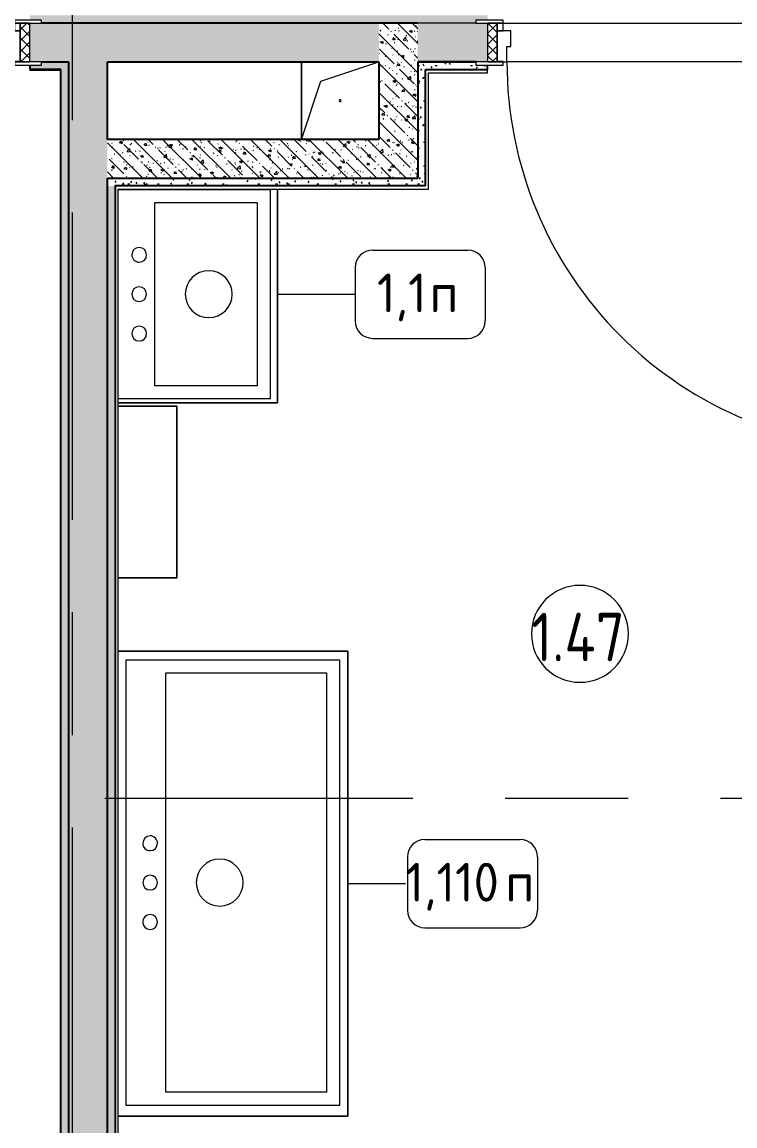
# Model space of a CAD drawing. Header units: millimetres. Extents: x 54725 to 263872, y -8553 to 29614.
# Drawn here: x 80530 to 82368, y 17305 to 20153 of the extents above; entities that cross this region are included whole.
import ezdxf

# ---------------------------------------------------------------- set-up
doc = ezdxf.new("R2010")
doc.units = ezdxf.units.MM
doc.linetypes.add('Осевая', pattern=[1587.5, 317.5, -238.125, 793.75, -238.125])
for name, color, linetype, lineweight in [('A-AREA-IDEN', 7, 'Continuous', 9), ('A-DOOR', 7, 'Continuous', 9), ('A-DOOR-1', 7, 'Continuous', 15), ('A-DOOR-FRAM', 7, 'Continuous', 15), ('A-DOOR-FRAM-1', 7, 'Continuous', 9), ('A-GENM', 7, 'Continuous', 9), ('A-WALL', 7, 'Continuous', 9), ('I-FURN', 7, 'Continuous', 9), ('I-FURN-IDEN', 7, 'Continuous', 9), ('I-WALL', 7, 'Continuous', 9), ('Оси-2', 7, 'Осевая', 9)]:
    doc.layers.add(name, color=color, linetype=linetype, lineweight=lineweight)
for name, color, linetype, lineweight, true_color in [('A-WALL-3', 7, 'Continuous', 25, 0x3c3c3c), ('A-WALL-FNSH-2', 7, 'Continuous', 15, 0x3c3c3c), ('P-SANR-FIXT-1', 7, 'Continuous', 15, 0x4994b4), ('P-SANR-FIXT-2', 7, 'Continuous', 9, 0x4994b4)]:
    doc.layers.add(name, color=color, linetype=linetype, lineweight=lineweight, true_color=true_color)
doc.styles.add('GOST Common_1', font='GOST_Common.ttf', dxfattribs={"width": 0.9, "height": 125})
doc.styles.add('GOST Common_2', font='GOST_Common.ttf', dxfattribs={"height": 100})
pattern_1 = [(135, (0, 0), (-37.717076, -37.717076), [53.34, -8.89, 1.778, -8.89]), (135, (0, 37.694), (-37.717076, -37.717076), []), (50, (0, 0), (63.763904, -5.57885), [6.667, -73.342]), (355, (0, 0), (-12.334876, 66.869514), [5.334, -58.674]), (100.451, (5.314, -0.465), (51.43036, 61.29098), [5.667, -62.332]), (46.184, (0, 17.78), (94.87722, -14.714836), [10.001, -110.014]), (96.636, (7.91, 16.55), (83.09115, 86.59931), [8.5, -93.497]), (351.184, (0, 17.78), (83.09204, 86.59928), [8.001, -88.011]), (21, (8.89, 13.335), (53.064487, -35.792726), [6.667, -73.342]), (326, (8.89, 13.335), (21.63066, 64.46546), [5.334, -58.674]), (71.451, (13.31, 10.35), (74.69646, 28.672367), [5.667, -62.332]), (37.5, (0, 0), (1.080413, 29.594271), [1.676, -56.286, 1.676, -57.887, -58.896]), (37.5, (0, 0), (1.080413, 29.594271), [-117.526, 1.676, -57.22]), (7.5, (0, 0), (23.386368, 35.063507), [1.676, -32.283, 1.676, -54.953, -22.447]), (7.5, (0, 0), (23.386368, 35.063507), [-90.589, 1.676, -20.771]), (327.5, (-19.825, 0), (47.456567, -2.0054684), [1.676, -20.549, 1.676, -67.666, -92.011]), (327.5, (-19.825, 0), (47.456567, -2.0054684), [-91.567, 1.676, -90.335]), (317.5, (-28.715, 0), (51.844948, 8.89904), [1.676, -27.216, 1.676, -44.374, -65.341]), (317.5, (-28.715, 0), (51.844948, 8.89904), [-74.943, 1.676, -63.665])]
pattern_2 = [(0, (0, 0), (60.96, 15.24), [5.029, -40.691, 5.029, -40.691, -243.84]), (0, (0, 0), (60.96, 15.24), [-91.44, 5.029, -86.411, 5.029, -40.691, -106.68]), (0, (0, 0), (60.96, 15.24), [-228.6, 5.029, -25.451, 5.029, -71.171]), (120, (22.86, 7.62), (-43.6782272, 45.1729086), [5.029, -40.691, 5.029, -40.691, -243.84]), (120, (22.86, 7.62), (-43.6782272, 45.1729086), [-91.44, 5.029, -86.411, 5.029, -40.691, -106.68]), (120, (22.86, 7.62), (-43.6782272, 45.1729086), [-228.6, 5.029, -25.451, 5.029, -71.171]), (240, (30.48, 38.1), (-17.2817728, -60.4129086), [5.029, -40.691, 5.029, -40.691, -243.84]), (240, (30.48, 38.1), (-17.2817728, -60.4129086), [-91.44, 5.029, -86.411, 5.029, -40.691, -106.68]), (240, (30.48, 38.1), (-17.2817728, -60.4129086), [-228.6, 5.029, -25.451, 5.029, -71.171])]

# ---------------------------------------------------------------- blocks, each defined once
blk = doc.blocks.new('110_Дверь_СКБ_1Ст_Внутренняя1 - Д-11п 1100x2100h_кладовые _все__ коридор _между помещениями блока столовой__ моечные _все_ 2-32102277-Фрагмент 1_10_ Пищеблок')
at = {"layer": 'A-DOOR'}
h = blk.add_hatch(dxfattribs=at)
h.set_pattern_fill('FP_8', color=256, style=0, pattern_type=2)
h.set_pattern_definition([(135, (1751.41, 114.685), (-14.14214, -14.14214), []), (225, (1751.41, 114.685), (14.14214, -14.14214), [])])
h.paths.add_polyline_path([(562.5, -50), (562.5, 50), (537.5, 50), (537.5, -50)])
at = {"layer": 'A-DOOR-FRAM-1'}
h = blk.add_hatch(dxfattribs=at)
h.set_pattern_fill('FP_9', color=256, style=0, pattern_type=2)
h.set_pattern_definition([(45, (-371.384, 114.685), (-14.1421, 14.1421), []), (135, (-371.384, 114.685), (-14.1421, -14.1421), [])])
h.paths.add_polyline_path([(-512.5, -50), (-512.5, 50), (-537.5, 50), (-537.5, -50)])
at = {"layer": 'A-DOOR'}
blk.add_arc((-487.5, 50), 1000, 360, 90, dxfattribs=at)
at = {"layer": 'A-DOOR-1'}
for p, q in [((-487.5, 1050), (-487.5, 50)), ((-447.5, 1050), (-487.5, 1050)), ((-447.5, 50), (-447.5, 1050)), ((-487.5, 50), (-447.5, 50))]:
    blk.add_line(p, q, dxfattribs=at)
at = {"layer": 'A-DOOR-FRAM'}
for p, q in [((-497.5, 58), (-567.5, 58)), ((-567.5, 58), (-567.5, 50)), ((-497.5, 50), (-497.5, 58)), ((592.5, 58), (522.5, 58)), ((522.5, 58), (522.5, 50)), ((592.5, 50), (592.5, 58)), ((-567.5, 50), (-497.5, 50)), ((-512.5, 50), (-537.5, 50)), ((-537.5, 50), (-537.5, -50)), ((-487.5, 50), (-512.5, 50)), ((-512.5, 50), (-512.5, -30)), ((-512.5, -50), (-512.5, 50)), ((-497.5, 50), (-512.5, 50)), ((-512.5, 50), (-512.5, 49)), ((-512.5, 49), (-497.5, 49)), ((-497.5, 49), (-497.5, 50)), ((-487.5, 10), (-487.5, 50)), ((512.5, 50), (512.5, 10)), ((537.5, 50), (512.5, 50)), ((537.5, 50), (522.5, 50)), ((522.5, 50), (522.5, 49)), ((522.5, 50), (592.5, 50)), ((522.5, 49), (537.5, 49)), ((537.5, -30), (537.5, 50)), ((562.5, 50), (537.5, 50)), ((537.5, 50), (537.5, -50)), ((537.5, 49), (537.5, 50)), ((562.5, -50), (562.5, 50)), ((-477.5, 10), (-487.5, 10)), ((-477.5, -30), (-477.5, 10)), ((512.5, 10), (502.5, 10)), ((502.5, 10), (502.5, -30)), ((-497.5, -50), (-567.5, -50)), ((-567.5, -50), (-567.5, -58)), ((-537.5, -50), (-512.5, -50)), ((-512.5, -30), (-477.5, -30)), ((-497.5, -30), (-512.5, -30)), ((-512.5, -30), (-512.5, -50)), ((-512.5, -50), (-497.5, -50)), ((-497.5, -50), (-497.5, -30)), ((-497.5, -58), (-497.5, -50)), ((502.5, -30), (537.5, -30)), ((537.5, -30), (522.5, -30)), ((522.5, -30), (522.5, -50)), ((522.5, -50), (537.5, -50)), ((592.5, -50), (522.5, -50)), ((522.5, -50), (522.5, -58)), ((537.5, -50), (537.5, -30)), ((537.5, -50), (562.5, -50)), ((592.5, -58), (592.5, -50)), ((-567.5, -58), (-497.5, -58)), ((522.5, -58), (592.5, -58))]:
    blk.add_line(p, q, dxfattribs=at)
blk = doc.blocks.new('GM_Отверстие прямоугольное _в плите_ - Отверстие-V15-Фрагмент 1_10_ Пищеблок')
at = {"layer": 'A-GENM'}
for p, q in [((-100, -100), (-100, 100)), ((-100, 100), (-100, -100)), ((-50, 50), (100, 100)), ((-100, -100), (-50, 50))]:
    blk.add_line(p, q, dxfattribs=at)
for start, end in [(360, 180), (180, 360)]:
    blk.add_arc((0, 0), 2.5, start, end, dxfattribs=at)
blk = doc.blocks.new('Мойка кухонная - Мойка Steel Hammer SH R 5151 GLOWE 2-V22-Фрагмент 1_10_ Пищеблок')
at = {"layer": 'P-SANR-FIXT-2'}
for p, q in [((-270, 400), (270, 400)), ((-270, 8), (-270, 400)), ((270, 400), (270, 8)), ((-236.6, 366.4), (236.1, 366.4)), ((-236.6, 102.3), (-236.6, 366.4)), ((236.1, 366.4), (236.1, 102.3)), ((236.1, 102.3), (-236.6, 102.3))]:
    blk.add_line(p, q, dxfattribs=at)
for centre, radius, start, end in [((0, 241.3), 60.5, 0, 180), ((0, 241.3), 60.5, 180, 0), ((-101.6, 61.9), 19, 90, 180), ((-101.6, 61.9), 19, 180, 270), ((-101.6, 61.9), 19.1, 0, 90), ((-101.6, 61.9), 19, 270, 0), ((0, 61.9), 19, 0, 180), ((0, 61.9), 19, 180, 0), ((101.6, 61.9), 19.1, 0, 180), ((101.6, 61.9), 19.1, 180, 0)]:
    blk.add_arc(centre, radius, start, end, dxfattribs=at)
blk = doc.blocks.new('Мойка кухонная - Мойка Steel Hammer SH R 5151 GLOWE 6-25638841-Фрагмент 1_10_ Пищеблок')
at = {"layer": 'P-SANR-FIXT-2'}
for p, q in [((-575, 550), (575, 550)), ((-575, 0), (-575, 550)), ((575, 550), (575, 0)), ((-541.6, 516.4), (541.1, 516.4)), ((-541.6, 102.3), (-541.6, 516.4)), ((541.1, 516.4), (541.1, 102.3)), ((541.1, 102.3), (-541.6, 102.3)), ((575, 0), (-575, 0))]:
    blk.add_line(p, q, dxfattribs=at)
for centre, radius, start, end in [((0, 241.3), 60.5, 0, 180), ((0, 241.3), 60.5, 180, 0), ((-101.6, 61.9), 19, 90, 180), ((-101.6, 61.9), 19, 180, 270), ((-101.6, 61.9), 19.1, 0, 90), ((-101.6, 61.9), 19, 270, 0), ((0, 61.9), 19, 0, 180), ((0, 61.9), 19, 180, 0), ((101.6, 61.9), 19.1, 0, 180), ((101.6, 61.9), 19.1, 180, 0)]:
    blk.add_arc(centre, radius, start, end, dxfattribs=at)
blk = doc.blocks.new('Марка_Помещения - Номер-25198446-Фрагмент 1_10_ Пищеблок')
at = {"layer": 'A-AREA-IDEN'}
for start, end in [(360, 180), (180, 360)]:
    blk.add_arc((0, 0), 2.5, start, end, dxfattribs=at)
blk = doc.blocks.new('Марка_Мебель - В прямоуг_Balcon_Марка-25523697-Фрагмент 1_10_ Пищеблок')
at = {"layer": 'I-FURN-IDEN'}
for p, q in [((-2.455, 2.278), (2.455, 2.278)), ((-3.355, 1.378), (-3.355, -1.384)), ((3.355, 1.378), (3.355, -1.378)), ((-2.461, -2.278), (2.455, -2.278))]:
    blk.add_line(p, q, dxfattribs=at)
for centre, radius, start, end in [((-2.455, 1.378), 0.9, 90, 180), ((2.455, 1.378), 0.9, 0, 90), ((-2.461, -1.384), 0.893, 180, 270), ((2.455, -1.378), 0.9, 270, 0)]:
    blk.add_arc(centre, radius, start, end, dxfattribs=at)

msp = doc.modelspace()

# ---------------------------------------------------------------- hatches: boundary and pattern name
at = {"layer": 'I-WALL'}
h = msp.add_hatch(dxfattribs=at)
h.set_pattern_fill('FP_35', color=256, style=0, pattern_type=2)
h.set_pattern_definition(pattern_2)
h.paths.add_polyline_path([(86790, 20150), (86790, 20170), (86670, 20170), (86670, 20150)])
h.paths.add_polyline_path([(85570, 20150), (85570, 20170), (84380, 20170), (84380, 20158), (84410, 20158), (84410, 20150), (85452.4, 20150)])
h.paths.add_polyline_path([(83400, 20150), (83400, 20158), (83430, 20158), (83430, 20170), (82830, 20170), (82830, 20158), (82860, 20158), (82860, 20150), (83153.7, 20150)])
h.paths.add_polyline_path([(81550, 20150), (81700, 20150), (81700, 20158), (81730, 20158), (81730, 20170), (80550, 20170), (80550, 20158), (80580, 20158), (80580, 20150), (81429.7, 20150)])
h.paths.add_polyline_path([(78679.8, 20150), (79420, 20150), (79420, 20158), (79450, 20158), (79450, 20170), (78679.8, 20170)])
h = msp.add_hatch(dxfattribs=at)
h.set_pattern_fill('FP_3', color=256, style=0, pattern_type=2)
h.set_pattern_definition(pattern_1)
h.paths.add_polyline_path([(81450, 20050), (81450, 20150), (80550, 20150), (80550, 20050), (81429.7, 20050)])
h.paths.add_polyline_path([(79420, 20050), (79450, 20050), (79450, 20150), (78679.8, 20150), (78679.8, 20050), (79131.1, 20050)])
h = msp.add_hatch(dxfattribs=at)
h.set_pattern_fill('FP_3', color=256, style=0, pattern_type=2)
h.set_pattern_definition(pattern_1)
h.paths.add_polyline_path([(81550, 19750), (81550, 20150), (81450, 20150), (81450, 19750)])
h = msp.add_hatch(dxfattribs=at)
h.set_pattern_fill('FP_3', color=256, style=0, pattern_type=2)
h.set_pattern_definition(pattern_1)
h.paths.add_polyline_path([(84410, 20050), (84480, 20050), (84480, 20150), (84380, 20150), (84380, 20050)])
h.paths.add_polyline_path([(82860, 20050), (83430, 20050), (83430, 20150), (82830, 20150), (82830, 20050)])
h.paths.add_polyline_path([(81700, 20050), (81730, 20050), (81730, 20150), (81550, 20150), (81550, 20050)])
h = msp.add_hatch(dxfattribs=at)
h.set_pattern_fill('FP_35', color=256, style=0, pattern_type=2)
h.set_pattern_definition(pattern_2)
h.paths.add_polyline_path([(80630, 20030), (80630, 20050), (80580, 20050), (80580, 20042), (80550, 20042), (80550, 20030), (80629, 20030)])
h.paths.add_polyline_path([(79420, 20030), (79450, 20030), (79450, 20042), (79420, 20042), (79420, 20050), (78699.8, 20050), (78699.8, 20030), (79131.1, 20030)])
h = msp.add_hatch(dxfattribs=at)
h.set_pattern_fill('FP_35', color=256, style=0, pattern_type=2)
h.set_pattern_definition(pattern_2)
h.paths.add_polyline_path([(80630, 17150), (80650, 17150), (80650, 20050), (80630, 20050), (80630, 17812.4)])
h = msp.add_hatch(dxfattribs=at)
h.set_pattern_fill('FP_3', color=256, style=0, pattern_type=2)
h.set_pattern_definition(pattern_1)
h.paths.add_polyline_path([(80750, 17250), (80750, 20050), (80650, 20050), (80650, 17250)])
h = msp.add_hatch(dxfattribs=at)
h.set_pattern_fill('FP_35', color=256, style=0, pattern_type=2)
h.set_pattern_definition(pattern_2)
h.paths.add_polyline_path([(81570, 19730), (81570, 20050), (81550, 20050), (81550, 19730)])
h = msp.add_hatch(dxfattribs=at)
h.set_pattern_fill('FP_35', color=256, style=0, pattern_type=2)
h.set_pattern_definition(pattern_2)
h.paths.add_polyline_path([(82902, 20030), (82910, 20030), (82910, 20050), (82860, 20050), (82860, 20042), (82830, 20042), (82830, 20030), (82860, 20030)])
h.paths.add_polyline_path([(81730, 20030), (81730, 20042), (81700, 20042), (81700, 20050), (81570, 20050), (81570, 20030), (81700, 20030)])
h = msp.add_hatch(dxfattribs=at)
h.set_pattern_fill('FP_3', color=256, style=0, pattern_type=2)
h.set_pattern_definition(pattern_1)
h.paths.add_polyline_path([(80750, 19750), (81450, 19750), (81450, 19850), (80750, 19850)])
h = msp.add_hatch(dxfattribs=at)
h.set_pattern_fill('FP_35', color=256, style=0, pattern_type=2)
h.set_pattern_definition(pattern_2)
h.paths.add_polyline_path([(81550, 19730), (81550, 19750), (80750, 19750), (80750, 19730), (81429.7, 19730)])
h = msp.add_hatch(dxfattribs=at)
h.set_pattern_fill('FP_35', color=256, style=0, pattern_type=2)
h.set_pattern_definition(pattern_2)
h.paths.add_polyline_path([(80750, 17250), (80770, 17250), (80770, 19730), (80750, 19730), (80750, 17812.4)])

# ---------------------------------------------------------------- linework, layer by layer
at = {"layer": 'A-WALL'}
msp.add_line((81700, 20150), (81550, 20150), dxfattribs=at)
at = {"layer": 'A-WALL-3'}
for p, q in [((81550, 20150), (80580, 20150)), ((80550, 20042), (80550, 20030)), ((80630, 20030), (80550, 20030)), ((80580, 20050), (80650, 20050)), ((80630, 17130), (80630, 20030)), ((80650, 20050), (80650, 17150)), ((80750, 19850), (80750, 20050)), ((80750, 20050), (81450, 20050)), ((81450, 20050), (81450, 19850)), ((81550, 20050), (81700, 20050)), ((81550, 20050), (81550, 19750)), ((81700, 20050), (81550, 20050)), ((81570, 19730), (81570, 20030)), ((81570, 20030), (81730, 20030)), ((81730, 20030), (81730, 20042)), ((81450, 19850), (80750, 19850)), ((80750, 17250), (80750, 19750)), ((80750, 19750), (81550, 19750)), ((81570, 19730), (80770, 19730)), ((80770, 19730), (80770, 17270))]:
    msp.add_line(p, q, dxfattribs=at)
at = {"layer": 'A-WALL-FNSH-2'}
for p, q in [((80550, 20030), (80550, 20029)), ((80550, 20029), (80629, 20029)), ((80629, 20029), (80629, 17129)), ((81730, 20022), (81730, 20030)), ((81578, 20022), (81730, 20022)), ((81578, 19722), (81578, 20022)), ((80778, 19722), (81578, 19722)), ((80778, 17278), (80778, 19722))]:
    msp.add_line(p, q, dxfattribs=at)
at = {"layer": 'I-FURN'}
for p, q in [((81188.6, 19170.4), (81188.6, 19722)), ((81188.6, 19722), (81188.6, 19170.4)), ((80778, 19170.4), (81188.6, 19170.4)), ((81188.6, 19170.4), (80778, 19170.4)), ((80928.7, 19161.4), (80778, 19161.4)), ((80778, 19161.4), (80928.7, 19161.4)), ((80928.7, 18719.1), (80928.7, 19161.4)), ((80928.7, 19161.4), (80928.7, 18719.1)), ((80778, 18719.1), (80928.7, 18719.1)), ((80928.7, 18719.1), (80778, 18719.1)), ((81370, 18530), (80778, 18530)), ((80778, 18530), (81370, 18530)), ((81370, 17330), (81370, 18530)), ((81370, 18530), (81370, 17330)), ((80778, 17330), (81370, 17330)), ((81370, 17330), (80778, 17330))]:
    msp.add_line(p, q, dxfattribs=at)
at = {"layer": 'I-FURN-IDEN'}
for p, q in [((81188.6, 19450.6), (81388.8, 19450.6)), ((81370, 17930), (81518.3, 17930))]:
    msp.add_line(p, q, dxfattribs=at)
at = {"layer": 'I-WALL'}
for p, q in [((81770, 20150), (82790, 20150)), ((82740, 20050), (81780, 20050))]:
    msp.add_line(p, q, dxfattribs=at)
at = {"layer": 'Оси-2'}
for p, q in [((80660, 13550), (80660, 26328.1)), ((56375.2, 18150), (90566.7, 18150))]:
    msp.add_line(p, q, dxfattribs=at)

# ---------------------------------------------------------------- block references
at = {"layer": 'A-AREA-IDEN', "xscale": 49.99999999999998, "yscale": 49.99999999999998, "zscale": 49.99999999999998}
msp.add_blockref('Марка_Помещения - Номер-25198446-Фрагмент 1_10_ Пищеблок', (81968.3, 18574.3), dxfattribs=at)
at = {"layer": 'A-DOOR', "rotation": 180}
for p in [(80012.5, 20100), (82292.5, 20100)]:
    msp.add_blockref('110_Дверь_СКБ_1Ст_Внутренняя1 - Д-11п 1100x2100h_кладовые _все__ коридор _между помещениями блока столовой__ моечные _все_ 2-32102277-Фрагмент 1_10_ Пищеблок', p, dxfattribs=at)
at = {"layer": 'A-GENM'}
msp.add_blockref('GM_Отверстие прямоугольное _в плите_ - Отверстие-V15-Фрагмент 1_10_ Пищеблок', (81350, 19950), dxfattribs=at)
at = {"layer": 'I-FURN-IDEN', "xscale": 49.99999999999998, "yscale": 49.99999999999998, "zscale": 49.99999999999998}
for p in [(81556.5, 19450.6), (81691.1, 17930)]:
    msp.add_blockref('Марка_Мебель - В прямоуг_Balcon_Марка-25523697-Фрагмент 1_10_ Пищеблок', p, dxfattribs=at)
at = {"layer": 'P-SANR-FIXT-1'}
for name, p, rotation in [('Мойка кухонная - Мойка Steel Hammer SH R 5151 GLOWE 2-V22-Фрагмент 1_10_ Пищеблок', (80770, 19450.7), 270.000000000001), ('Мойка кухонная - Мойка Steel Hammer SH R 5151 GLOWE 6-25638841-Фрагмент 1_10_ Пищеблок', (80798.2, 17932.5), 270.0000000000009)]:
    msp.add_blockref(name, p, dxfattribs=dict(at, rotation=rotation))

# ---------------------------------------------------------------- texts
at = {"layer": 'A-AREA-IDEN', "insert": (81842.9, 18628.6), "char_height": 125, "width": 313.861, "attachment_point": 1, "style": 'GOST Common_1'}
msp.add_mtext('1.47', dxfattribs=at)
at = {"layer": 'I-FURN-IDEN', "char_height": 100, "attachment_point": 1, "style": 'GOST Common_2'}
for s, insert, width in [('1,1', (81445, 19504.1), 164.346), ('\\fGOST Common|b0|i0|c204|p34|;п', (81580.6, 19504.1), 88.186), ('1,110', (81518.3, 17983.5), 312.658), ('\\fGOST Common|b0|i0|c204|p34|;п', (81776.3, 17983.5), 88.186)]:
    msp.add_mtext(s, dxfattribs=dict(at, insert=insert, width=width))

doc.saveas('drawing.dxf')
